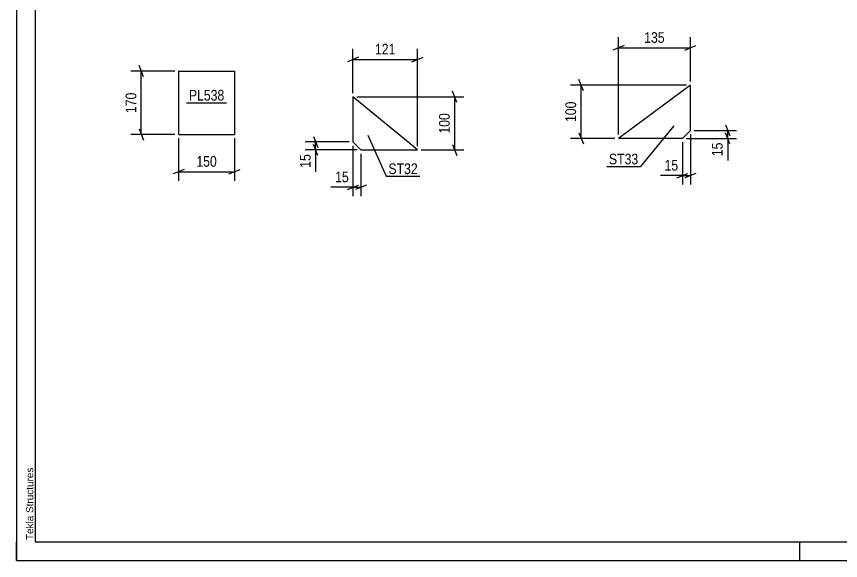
# Model space of a CAD drawing. Header units: millimetres. Extents: x 0 to 420, y 0 to 297.
# Drawn here: x 0 to 220.9, y 0 to 146 of the extents above; entities that cross this region are included whole.
import ezdxf

# ---------------------------------------------------------------- set-up
doc = ezdxf.new("R2010")
doc.units = ezdxf.units.MM
doc.styles.add('Arial', font='ARIAL.TTF', dxfattribs={"height": 0.2})
doc.styles.add('Arial Narrow', font='ARIALN.TTF', dxfattribs={"height": 0.2})

# ---------------------------------------------------------------- blocks, each defined once
blk = doc.blocks.new('Unknown-203763073-1117')
at = {"color": 5, "linetype": 'Continuous'}
for p, q in [((0, 297), (0, 0)), ((5, 292), (5, 5)), ((0, 0), (0, 5)), ((5, 5), (415, 5)), ((210, 0), (210, 5)), ((0, 0), (420, 0))]:
    blk.add_line(p, q, dxfattribs=at)
at = {"color": 174, "linetype": 'Continuous', "style": 'Arial'}
blk.add_text('Tekla Structures', height=1.9102, rotation=90, dxfattribs=at).set_placement((4.5, 5.5))
blk = doc.blocks.new('Part-203763073-6704 - 6698')
at = {"color": 2, "linetype": 'Continuous'}
for p, q in [((90.21, 124.48), (90.21, 112.34)), ((107.49, 110.19), (90.21, 124.48)), ((90.21, 112.34), (92.36, 110.19)), ((92.36, 110.19), (107.49, 110.19))]:
    blk.add_line(p, q, dxfattribs=at)
blk = doc.blocks.new('Part-203763073-6511 - 6507')
at = {"color": 2, "linetype": 'Continuous'}
for p, q in [((43.47, 131.35), (43.47, 114.35)), ((43.47, 131.35), (58.47, 131.35)), ((58.47, 131.35), (58.47, 114.35)), ((43.47, 114.35), (58.47, 114.35))]:
    blk.add_line(p, q, dxfattribs=at)
blk = doc.blocks.new('Part-203763073-6759 - 6753')
at = {"color": 2, "linetype": 'Continuous'}
for p, q in [((180.67, 127.6), (161.38, 113.31)), ((180.67, 115.45), (180.67, 127.6)), ((180.67, 115.45), (178.52, 113.31)), ((178.52, 113.31), (161.38, 113.31))]:
    blk.add_line(p, q, dxfattribs=at)
blk = doc.blocks.new('StraightDimension-203763073-6717 - 6698')
at = {"color": 7, "linetype": 'Continuous'}
for p, q in [((90.21, 125.48), (90.21, 137.33)), ((107.49, 111.19), (107.49, 137.33)), ((91.71, 135.08), (88.71, 133.88)), ((105.99, 133.88), (108.99, 135.08)), ((90.21, 134.48), (107.49, 134.48))]:
    blk.add_line(p, q, dxfattribs=at)
at = {"color": 0}
blk.add_wipeout([(102.19, 135.23), (102.19, 139.43), (95.51, 139.43), (95.51, 135.23)], dxfattribs=at)
at = {"color": 3, "style": 'Arial Narrow'}
blk.add_text('121', height=2.863, dxfattribs=at).set_placement((96.11, 135.83))
blk = doc.blocks.new('StraightDimension-203763073-6738 - 6698')
at = {"color": 7, "linetype": 'Continuous'}
for p, q in [((118.09, 122.98), (116.89, 125.98)), ((91.21, 124.48), (119.89, 124.48)), ((117.49, 110.19), (117.49, 124.48)), ((116.89, 111.69), (118.09, 108.69)), ((108.49, 110.19), (119.89, 110.19))]:
    blk.add_line(p, q, dxfattribs=at)
at = {"color": 0}
blk.add_wipeout([(116.74, 120.68), (112.54, 120.68), (112.54, 113.99), (116.74, 113.99)], dxfattribs=at)
at = {"color": 3, "style": 'Arial Narrow'}
blk.add_text('100', height=2.863, rotation=90.0002, dxfattribs=at).set_placement((116.14, 114.59))
blk = doc.blocks.new('StraightDimension-203763073-6706 - 6698')
at = {"color": 7, "linetype": 'Continuous'}
for p, q in [((90.21, 111.34), (90.21, 97.79)), ((92.36, 109.19), (92.36, 97.79)), ((88.71, 99.59), (91.71, 100.79)), ((90.21, 100.19), (92.36, 100.19)), ((93.86, 100.79), (90.86, 99.59))]:
    blk.add_line(p, q, dxfattribs=at)
at = {"color": 0}
blk.add_wipeout([(89.69, 100.94), (89.69, 105.14), (84.83, 105.14), (84.83, 100.94)], dxfattribs=at)
at = {"color": 7, "linetype": 'Continuous'}
blk.add_line((90.21, 100.19), (84.31, 100.19), dxfattribs=at)
blk.add_line((90.21, 100.19), (84.31, 100.19), dxfattribs=at)
at = {"color": 3, "style": 'Arial Narrow'}
blk.add_text('15', height=2.863, dxfattribs=at).set_placement((85.43, 101.54))
blk = doc.blocks.new('StraightDimension-203763073-6727 - 6698')
at = {"color": 7, "linetype": 'Continuous'}
for p, q in [((79.61, 113.84), (80.81, 110.84)), ((89.21, 112.34), (77.36, 112.34)), ((80.81, 108.69), (79.61, 111.69)), ((80.21, 110.19), (80.21, 112.34)), ((91.36, 110.19), (77.36, 110.19))]:
    blk.add_line(p, q, dxfattribs=at)
at = {"color": 0}
blk.add_wipeout([(79.46, 109.67), (75.26, 109.67), (75.26, 104.81), (79.46, 104.81)], dxfattribs=at)
at = {"color": 7, "linetype": 'Continuous'}
blk.add_line((80.21, 110.19), (80.21, 104.29), dxfattribs=at)
blk.add_line((80.21, 110.19), (80.21, 104.29), dxfattribs=at)
at = {"color": 3, "style": 'Arial Narrow'}
blk.add_text('15', height=2.863, rotation=90.0002, dxfattribs=at).set_placement((78.86, 105.41))
blk = doc.blocks.new('StraightDimension-203763073-6513 - 6507')
at = {"color": 7, "linetype": 'Continuous'}
for p, q in [((34.07, 129.85), (32.87, 132.85)), ((42.47, 131.35), (30.62, 131.35)), ((33.47, 114.35), (33.47, 131.35)), ((32.87, 115.85), (34.07, 112.85)), ((42.47, 114.35), (30.62, 114.35))]:
    blk.add_line(p, q, dxfattribs=at)
at = {"color": 0}
blk.add_wipeout([(32.72, 126.19), (28.52, 126.19), (28.52, 119.51), (32.72, 119.51)], dxfattribs=at)
at = {"color": 3, "style": 'Arial Narrow'}
blk.add_text('170', height=2.863, rotation=90.0002, dxfattribs=at).set_placement((32.12, 120.11))
blk = doc.blocks.new('StraightDimension-203763073-6524 - 6507')
at = {"color": 7, "linetype": 'Continuous'}
for p, q in [((43.47, 113.35), (43.47, 101.95)), ((58.47, 113.35), (58.47, 101.95)), ((44.97, 104.95), (41.97, 103.75)), ((43.47, 104.35), (58.47, 104.35)), ((56.97, 103.75), (59.97, 104.95))]:
    blk.add_line(p, q, dxfattribs=at)
at = {"color": 0}
blk.add_wipeout([(54.31, 105.1), (54.31, 109.3), (47.63, 109.3), (47.63, 105.1)], dxfattribs=at)
at = {"color": 3, "style": 'Arial Narrow'}
blk.add_text('150', height=2.863, dxfattribs=at).set_placement((48.23, 105.7))
blk = doc.blocks.new('StraightDimension-203763073-6787 - 6753')
at = {"color": 7, "linetype": 'Continuous'}
for p, q in [((151.98, 126.1), (150.78, 129.1)), ((179.67, 127.6), (148.53, 127.6)), ((151.38, 113.31), (151.38, 127.6)), ((160.38, 113.31), (148.53, 113.31)), ((150.78, 114.81), (151.98, 111.81))]:
    blk.add_line(p, q, dxfattribs=at)
at = {"color": 0}
blk.add_wipeout([(150.63, 123.8), (146.43, 123.8), (146.43, 117.11), (150.63, 117.11)], dxfattribs=at)
at = {"color": 3, "style": 'Arial Narrow'}
blk.add_text('100', height=2.863, rotation=90.0002, dxfattribs=at).set_placement((150.03, 117.71))
blk = doc.blocks.new('StraightDimension-203763073-6799 - 6753')
at = {"color": 7, "linetype": 'Continuous'}
for p, q in [((181.67, 115.45), (193.07, 115.45)), ((190.07, 116.95), (191.27, 113.95)), ((190.67, 113.31), (190.67, 115.45)), ((179.52, 113.31), (193.07, 113.31)), ((191.27, 111.81), (190.07, 114.81))]:
    blk.add_line(p, q, dxfattribs=at)
at = {"color": 0}
blk.add_wipeout([(189.92, 112.79), (185.72, 112.79), (185.72, 107.93), (189.92, 107.93)], dxfattribs=at)
at = {"color": 7, "linetype": 'Continuous'}
blk.add_line((190.67, 113.31), (190.67, 107.4), dxfattribs=at)
blk.add_line((190.67, 113.31), (190.67, 107.4), dxfattribs=at)
at = {"color": 3, "style": 'Arial Narrow'}
blk.add_text('15', height=2.863, rotation=90.0002, dxfattribs=at).set_placement((189.32, 108.53))
blk = doc.blocks.new('StraightDimension-203763073-6761 - 6753')
at = {"color": 7, "linetype": 'Continuous'}
for p, q in [((161.38, 114.31), (161.38, 140.45)), ((180.67, 128.6), (180.67, 140.45)), ((162.88, 138.2), (159.88, 137)), ((161.38, 137.6), (180.67, 137.6)), ((179.17, 137), (182.17, 138.2))]:
    blk.add_line(p, q, dxfattribs=at)
at = {"color": 0}
blk.add_wipeout([(174.37, 138.35), (174.37, 142.55), (167.68, 142.55), (167.68, 138.35)], dxfattribs=at)
at = {"color": 3, "style": 'Arial Narrow'}
blk.add_text('135', height=2.863, dxfattribs=at).set_placement((168.28, 138.95))
blk = doc.blocks.new('StraightDimension-203763073-6773 - 6753')
at = {"color": 7, "linetype": 'Continuous'}
for p, q in [((180.67, 114.45), (180.67, 100.91)), ((178.52, 112.31), (178.52, 100.91)), ((177.02, 102.71), (180.02, 103.91)), ((182.17, 103.91), (179.17, 102.71)), ((178.52, 103.31), (180.67, 103.31))]:
    blk.add_line(p, q, dxfattribs=at)
at = {"color": 0}
blk.add_wipeout([(178, 104.06), (178, 108.26), (173.14, 108.26), (173.14, 104.06)], dxfattribs=at)
at = {"color": 7, "linetype": 'Continuous'}
blk.add_line((178.52, 103.31), (172.62, 103.31), dxfattribs=at)
blk.add_line((178.52, 103.31), (172.62, 103.31), dxfattribs=at)
at = {"color": 3, "style": 'Arial Narrow'}
blk.add_text('15', height=2.863, dxfattribs=at).set_placement((173.74, 104.66))
blk = doc.blocks.new('Mark-203763073-6700 - 6698')
at = {"color": 0}
blk.add_wipeout([(107.57, 103.73), (107.57, 106.73), (99.72, 106.73), (99.72, 103.73)], dxfattribs=at)
blk.add_wipeout([(107.57, 103.73), (107.57, 106.73), (99.72, 106.73), (99.72, 103.73)], dxfattribs=at)
at = {"color": 30, "linetype": 'Continuous'}
for p, q in [((94.18, 114.17), (99.12, 103.13)), ((99.12, 103.13), (108.17, 103.13))]:
    blk.add_line(p, q, dxfattribs=at)
at = {"color": 3, "style": 'Arial Narrow'}
blk.add_text('ST32', height=2.863, dxfattribs=at).set_placement((99.72, 103.73))
blk = doc.blocks.new('Mark-203763073-6509 - 6507')
at = {"color": 0}
blk.add_wipeout([(55.72, 123.45), (55.72, 126.45), (46.22, 126.45), (46.22, 123.45)], dxfattribs=at)
blk.add_wipeout([(55.72, 123.45), (55.72, 126.45), (46.22, 126.45), (46.22, 123.45)], dxfattribs=at)
at = {"color": 30, "linetype": 'Continuous'}
blk.add_line((45.62, 122.85), (56.32, 122.85), dxfattribs=at)
at = {"color": 3, "style": 'Arial Narrow'}
blk.add_text('PL538', height=2.863, dxfattribs=at).set_placement((46.22, 123.45))
blk = doc.blocks.new('Mark-203763073-6755 - 6753')
at = {"color": 0}
blk.add_wipeout([(166.69, 106.33), (166.69, 109.33), (158.84, 109.33), (158.84, 106.33)], dxfattribs=at)
blk.add_wipeout([(166.69, 106.33), (166.69, 109.33), (158.84, 109.33), (158.84, 106.33)], dxfattribs=at)
at = {"color": 30, "linetype": 'Continuous'}
for p in [(176.19, 116.64), (158.24, 105.73)]:
    blk.add_line(p, (167.29, 105.73), dxfattribs=at)
at = {"color": 3, "style": 'Arial Narrow'}
blk.add_text('ST33', height=2.863, dxfattribs=at).set_placement((158.84, 106.33))

msp = doc.modelspace()

# ---------------------------------------------------------------- block references
for name in ['Unknown-203763073-1117', 'Part-203763073-6511 - 6507', 'Part-203763073-6759 - 6753', 'Part-203763073-6704 - 6698']:
    msp.add_blockref(name, (0, 0))

# ---------------------------------------------------------------- next in the draw order: block references
for name in ['StraightDimension-203763073-6717 - 6698', 'StraightDimension-203763073-6513 - 6507', 'StraightDimension-203763073-6787 - 6753', 'Mark-203763073-6509 - 6507']:
    msp.add_blockref(name, (0, 0))

# ---------------------------------------------------------------- next in the draw order: block references
for name in ['StraightDimension-203763073-6738 - 6698', 'StraightDimension-203763073-6799 - 6753', 'StraightDimension-203763073-6524 - 6507']:
    msp.add_blockref(name, (0, 0))

# ---------------------------------------------------------------- next in the draw order: block references
for name in ['StraightDimension-203763073-6761 - 6753', 'StraightDimension-203763073-6706 - 6698']:
    msp.add_blockref(name, (0, 0))

# ---------------------------------------------------------------- next in the draw order: block references
for name in ['StraightDimension-203763073-6727 - 6698', 'Mark-203763073-6700 - 6698', 'StraightDimension-203763073-6773 - 6753']:
    msp.add_blockref(name, (0, 0))

# ---------------------------------------------------------------- next in the draw order: block references
msp.add_blockref('Mark-203763073-6755 - 6753', (0, 0))

doc.saveas('drawing.dxf')
